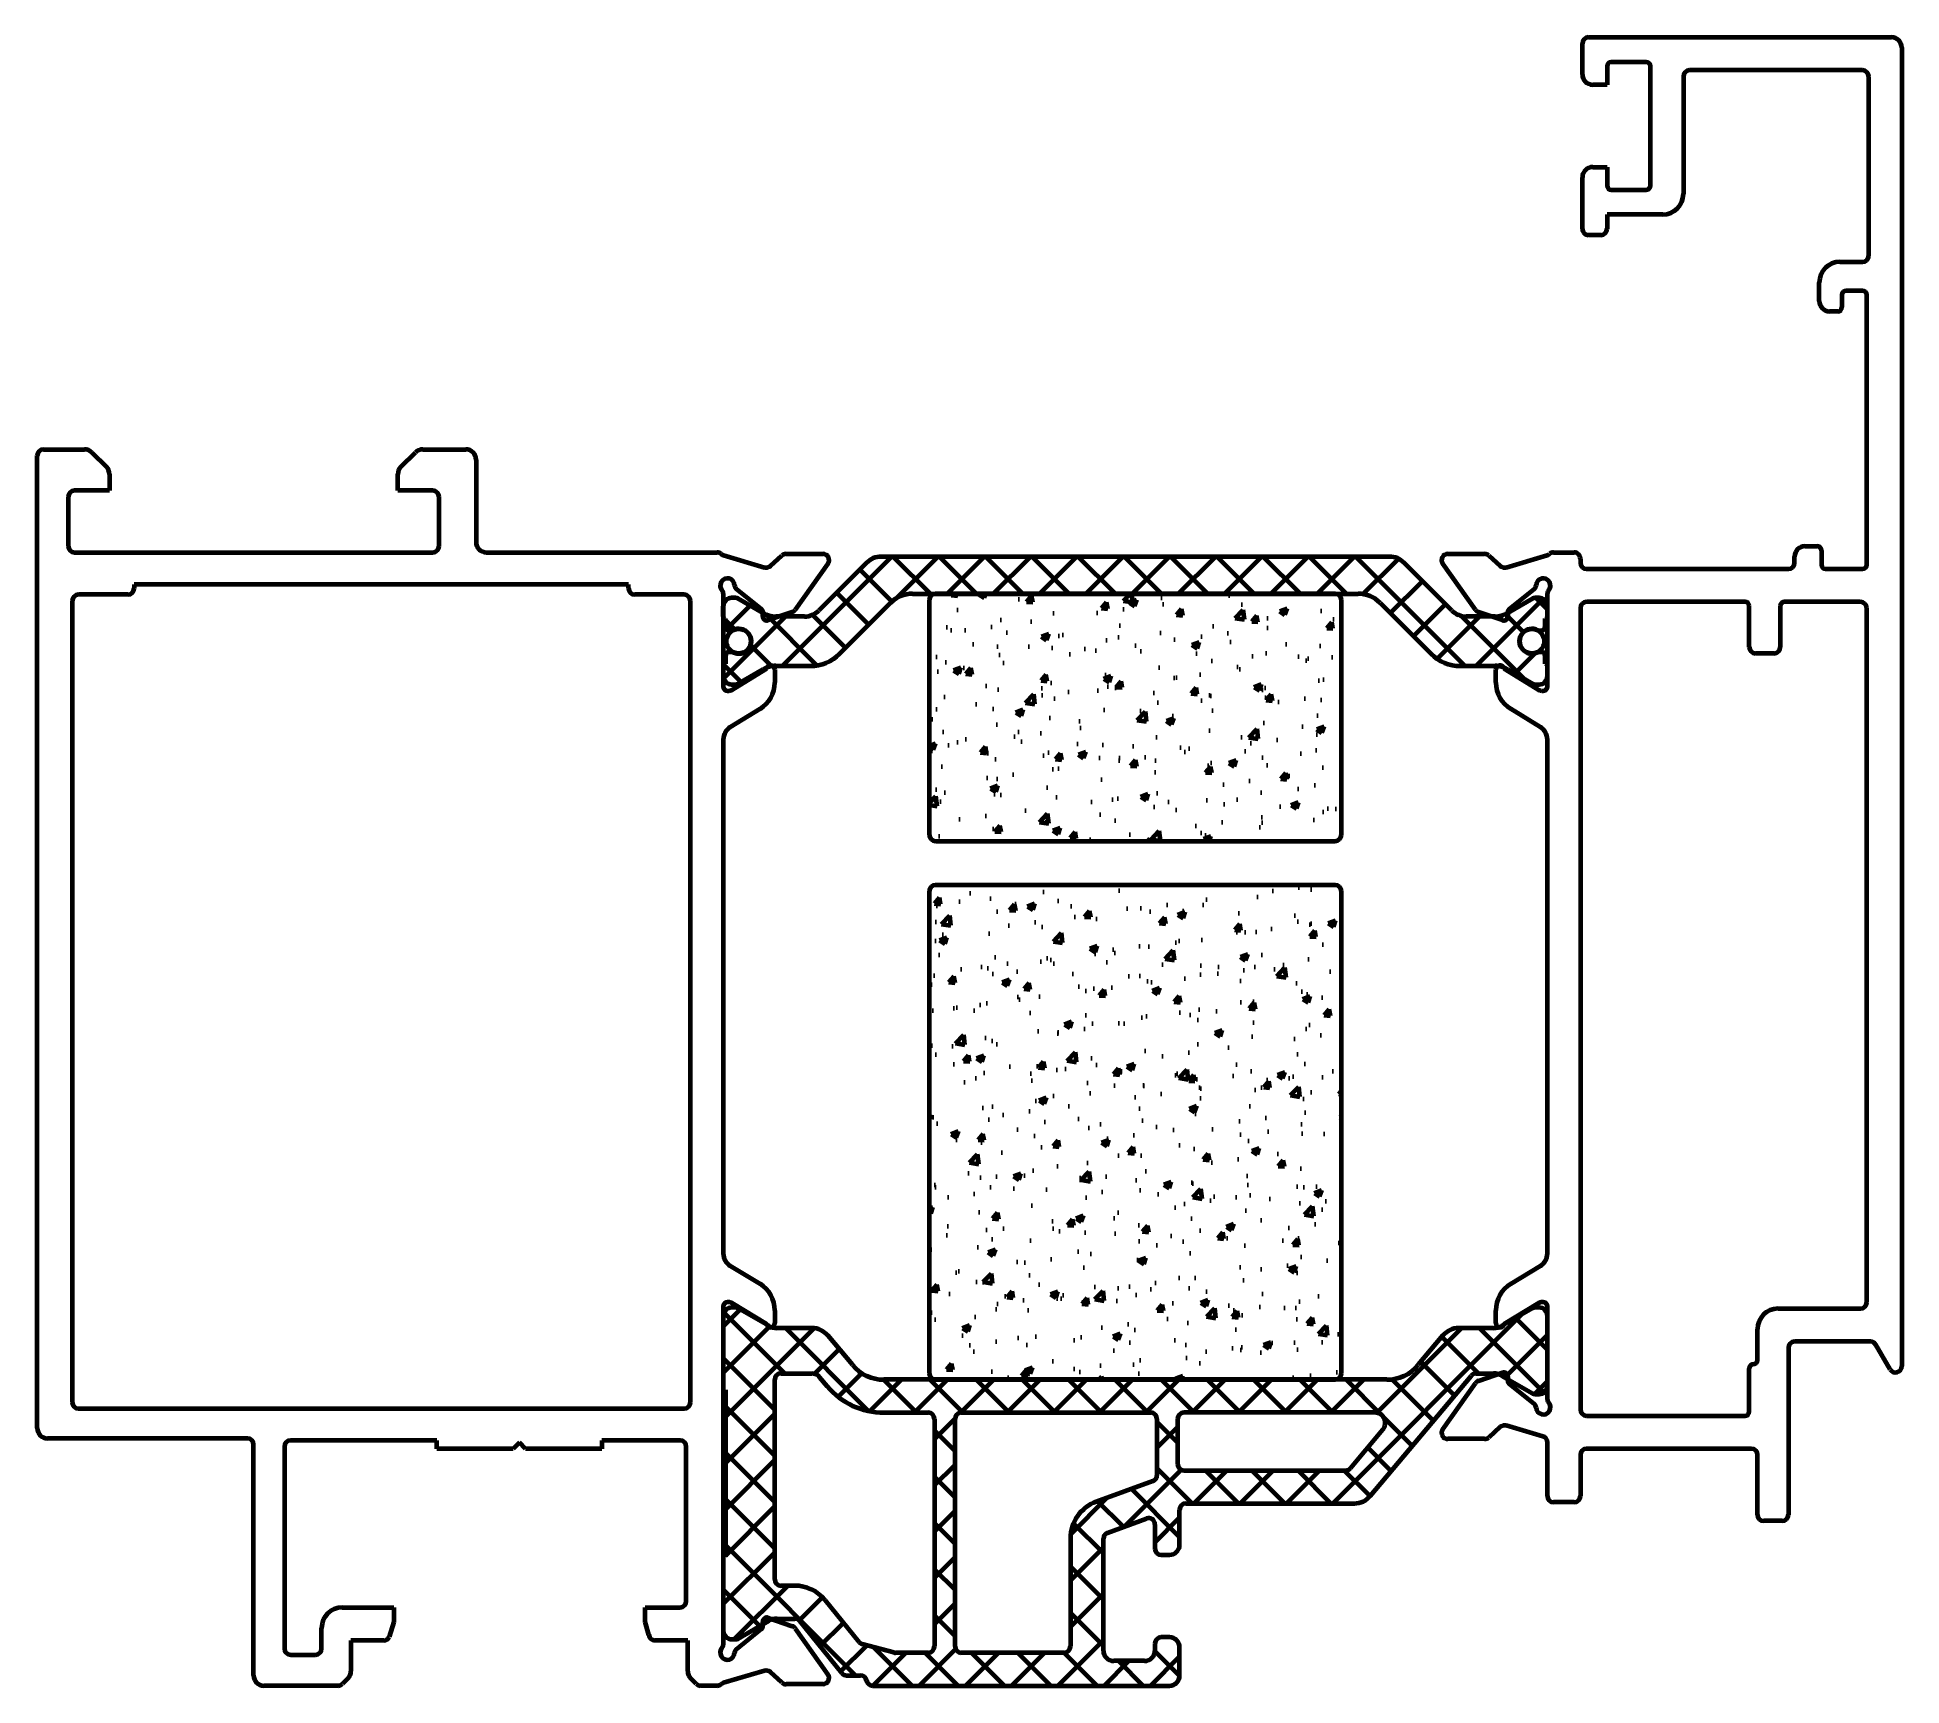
# Model space of a CAD drawing. Header units: millimetres. Extents: x 1249.4 to 1339.9, y 104.6 to 184.6.
import ezdxf

# ---------------------------------------------------------------- set-up
doc = ezdxf.new("R2010")
doc.units = ezdxf.units.MM

msp = doc.modelspace()

# ---------------------------------------------------------------- hatches: boundary and pattern name
at = {"lineweight": 100}
h = msp.add_hatch(dxfattribs=at)
h.set_pattern_fill('ANSI37', color=8, scale=0.5, angle=90, style=0)
h.paths.add_polyline_path([(1315.746, 159.068, 0.198912), (1315.039, 159.361), (1302.703, 159.361), (1290.367, 159.361, 0.198912), (1289.66, 159.068), (1287.346, 156.754, -0.198912), (1286.639, 156.461), (1285.244, 156.461, -0.131652), (1284.644, 156.622), (1283.41, 157.335, 0.131652), (1283.31, 157.361), (1283.103, 157.361, 0.414214), (1282.703, 156.961), (1282.703, 156.461, 0.414214), (1282.803, 156.361), (1282.803, 155.986, 0.499842), (1283.059, 155.794, 0.176375), (1283.195, 155.803, -0.551005), (1284.053, 155.261, -0.548704), (1283.199, 154.718, 0.181898), (1283.059, 154.728, 0.499842), (1282.803, 154.536), (1282.803, 154.161, 0.414214), (1282.703, 154.061), (1282.703, 153.561, 0.414214), (1283.103, 153.161), (1283.31, 153.161, 0.131652), (1283.41, 153.188), (1284.644, 153.901, -0.131652), (1285.244, 154.061), (1286.936, 154.061, 0.198912), (1288.35, 154.647), (1290.825, 157.122, -0.198912), (1291.885, 157.561), (1302.703, 157.561), (1313.52, 157.561, -0.198912), (1314.581, 157.122), (1317.056, 154.647, 0.198912), (1318.47, 154.061), (1320.162, 154.061, -0.131652), (1320.762, 153.901), (1321.996, 153.188, 0.131652), (1322.096, 153.161), (1322.303, 153.161, 0.414214), (1322.703, 153.561), (1322.703, 154.061, 0.414214), (1322.603, 154.161), (1322.603, 154.536, 0.499842), (1322.347, 154.728, 0.181925), (1322.206, 154.718, -1.575631), (1322.21, 155.803, 0.176826), (1322.347, 155.794, 0.499842), (1322.603, 155.986), (1322.603, 156.361, 0.414214), (1322.703, 156.461), (1322.703, 156.961, 0.414214), (1322.303, 157.361), (1322.096, 157.361, 0.131652), (1321.996, 157.335), (1320.762, 156.622, -0.131652), (1320.162, 156.461), (1318.767, 156.461, -0.198912), (1318.06, 156.754)])
h = msp.add_hatch(dxfattribs=at)
h.set_pattern_fill('AR-CONC', color=8, scale=0.02, angle=-1e-14, style=0)
h.paths.add_polyline_path([(1312.703, 157.261, 0.414214), (1312.403, 157.561), (1293.003, 157.561, 0.414214), (1292.703, 157.261), (1292.703, 145.861, 0.414214), (1293.003, 145.561), (1312.403, 145.561, 0.414214), (1312.703, 145.861)])
h = msp.add_hatch(dxfattribs=at)
h.set_pattern_fill('AR-CONC', color=8, scale=0.02, angle=-1e-14, style=0)
h.paths.add_polyline_path([(1312.703, 143.122, 0.414214), (1312.403, 143.422), (1293.003, 143.422, 0.414214), (1292.703, 143.122), (1292.703, 119.722, 0.414214), (1293.003, 119.422), (1312.403, 119.422, 0.414214), (1312.703, 119.722)])
h = msp.add_hatch(dxfattribs=at)
h.set_pattern_fill('ANSI37', color=8, scale=0.5, angle=90, style=0)
edge = h.paths.add_edge_path(flags=16)
edge.add_arc((1301.453, 111.709), 1.9, 110, 180)
edge.add_line((1299.553, 111.709), (1299.553, 106.469))
edge.add_arc((1299.253, 106.469), 0.3, 270, 360, ccw=False)
edge.add_line((1299.253, 106.169), (1294.253, 106.169))
edge.add_arc((1294.253, 106.469), 0.3, 180, 270, ccw=False)
edge.add_line((1293.953, 106.469), (1293.953, 117.522))
edge.add_arc((1294.253, 117.522), 0.3, 90, 180, ccw=False)
edge.add_line((1294.253, 117.822), (1303.453, 117.822))
edge.add_arc((1303.453, 117.522), 0.3, 0, 90, ccw=False)
edge.add_line((1303.753, 117.522), (1303.753, 114.778))
edge.add_arc((1303.453, 114.778), 0.3, 290, 360, ccw=False)
edge.add_line((1303.555, 114.496), (1300.803, 113.494))
edge = h.paths.add_edge_path(flags=16)
edge.add_line((1305.053, 117.822), (1314.336, 117.822))
edge.add_arc((1314.336, 117.322), 0.5, -40, 90, ccw=False)
edge.add_line((1314.719, 117), (1313.146, 115.126))
edge.add_arc((1312.916, 115.319), 0.3, 270, 320, ccw=False)
edge.add_line((1312.916, 115.019), (1305.053, 115.019))
edge.add_arc((1305.053, 115.319), 0.3, 180, 270, ccw=False)
edge.add_line((1304.753, 115.319), (1304.753, 117.522))
edge.add_arc((1305.053, 117.522), 0.3, 90, 180, ccw=False)
edge = h.paths.add_edge_path(flags=16)
edge.add_arc((1290.501, 121.422), 3.6, 220, 270)
edge.add_line((1290.501, 117.822), (1292.653, 117.822))
edge.add_arc((1292.653, 117.522), 0.3, 0, 90, ccw=False)
edge.add_line((1292.953, 117.522), (1292.953, 106.469))
edge.add_arc((1292.653, 106.469), 0.3, -90, 0, ccw=False)
edge.add_line((1292.653, 106.169), (1291.053, 106.169))
edge.add_arc((1291.053, 106.469), 0.3, 255, 270, ccw=False)
edge.add_line((1290.975, 106.179), (1289.448, 106.588))
edge.add_arc((1289.525, 106.878), 0.3, 219.03224, 255, ccw=False)
edge.add_line((1289.292, 106.689), (1287.648, 108.718))
edge.add_arc((1286.172, 107.522), 1.9, 39.03224, 90)
edge.add_line((1286.172, 109.422), (1285.503, 109.422))
edge.add_arc((1285.503, 109.722), 0.3, 180, 270, ccw=False)
edge.add_line((1285.203, 109.722), (1285.203, 119.422))
edge.add_arc((1285.503, 119.422), 0.3, 90, 180, ccw=False)
edge.add_line((1285.503, 119.722), (1286.995, 119.722))
edge.add_arc((1286.995, 119.222), 0.5, 40, 90, ccw=False)
edge.add_line((1287.378, 119.543), (1287.744, 119.108))
edge = h.paths.add_edge_path()
edge.add_line((1304.353, 106.919), (1303.953, 106.919))
edge.add_arc((1303.953, 106.619), 0.3, 90, 180)
edge.add_line((1303.653, 106.619), (1303.653, 106.269))
edge.add_arc((1303.153, 106.269), 0.5, -90, 0, ccw=False)
edge.add_line((1303.153, 105.769), (1301.653, 105.769))
edge.add_arc((1301.653, 106.269), 0.5, 180, 270, ccw=False)
edge.add_line((1301.153, 106.269), (1301.153, 111.709))
edge.add_arc((1301.453, 111.709), 0.3, 110, 180, ccw=False)
edge.add_line((1301.35, 111.991), (1303.25, 112.682))
edge.add_arc((1303.353, 112.4), 0.3, 0, 110, ccw=False)
edge.add_line((1303.653, 112.4), (1303.653, 111.219))
edge.add_arc((1303.953, 111.219), 0.3, 180, 270)
edge.add_line((1303.953, 110.919), (1304.353, 110.919))
edge.add_arc((1304.353, 111.419), 0.5, 270, 359.51293)
edge.add_line((1304.853, 111.415), (1304.853, 113.119))
edge.add_arc((1305.153, 113.119), 0.3, 90, 180, ccw=False)
edge.add_line((1305.153, 113.419), (1313.336, 113.419))
edge.add_arc((1313.336, 114.419), 1, 270, 320)
edge.add_line((1314.102, 113.776), (1319.001, 119.615))
edge.add_arc((1319.231, 119.422), 0.3, 90, 140, ccw=False)
edge.add_line((1319.231, 119.722), (1320.096, 119.722))
edge.add_arc((1320.096, 118.922), 0.8, 60.0003, 90, ccw=False)
edge.add_line((1320.496, 119.615), (1321.996, 118.749))
edge.add_arc((1322.096, 118.922), 0.2, 240.0003, 270)
edge.add_line((1322.096, 118.722), (1322.303, 118.722))
edge.add_arc((1322.303, 119.122), 0.4, 270, 360)
edge.add_line((1322.703, 119.122), (1322.703, 122.522))
edge.add_arc((1322.303, 122.522), 0.4, 0, 90)
edge.add_line((1322.303, 122.922), (1322.096, 122.922))
edge.add_arc((1322.096, 122.722), 0.2, 90, 119.9997)
edge.add_line((1321.996, 122.895), (1320.496, 122.029))
edge.add_arc((1320.096, 122.722), 0.8, 270, 299.9997, ccw=False)
edge.add_line((1320.096, 121.922), (1318.401, 121.922))
edge.add_arc((1318.401, 120.922), 1, 90, 140)
edge.add_line((1317.635, 121.565), (1316.436, 120.136))
edge.add_arc((1314.904, 121.422), 2, 270, 320, ccw=False)
edge.add_line((1314.904, 119.422), (1290.501, 119.422))
edge.add_arc((1290.501, 121.422), 2, 220, 270, ccw=False)
edge.add_line((1288.969, 120.136), (1287.771, 121.565))
edge.add_arc((1287.005, 120.922), 1, 40, 90)
edge.add_line((1287.005, 121.922), (1285.309, 121.922))
edge.add_arc((1285.309, 122.722), 0.8, 240.0003, 270, ccw=False)
edge.add_line((1284.909, 122.029), (1283.409, 122.895))
edge.add_arc((1283.309, 122.722), 0.2, 60.0003, 90)
edge.add_line((1283.309, 122.922), (1283.103, 122.922))
edge.add_arc((1283.103, 122.522), 0.4, 90, 180)
edge.add_line((1282.703, 122.522), (1282.703, 118.922))
edge.add_line((1282.703, 118.922), (1282.803, 118.922))
edge.add_line((1282.803, 118.922), (1282.803, 110.822))
edge.add_line((1282.803, 110.822), (1282.703, 110.822))
edge.add_line((1282.703, 110.822), (1282.703, 107.222))
edge.add_arc((1283.103, 107.222), 0.4, 180, 270)
edge.add_line((1283.103, 106.822), (1283.309, 106.822))
edge.add_arc((1283.309, 107.022), 0.2, 270, 299.9997)
edge.add_line((1283.409, 106.848), (1284.909, 107.714))
edge.add_arc((1285.309, 107.022), 0.8, 90, 119.9997, ccw=False)
edge.add_line((1285.309, 107.822), (1286.172, 107.822))
edge.add_arc((1286.172, 107.522), 0.3, 39.03224, 90, ccw=False)
edge.add_line((1286.405, 107.711), (1288.456, 105.18))
edge.add_arc((1288.689, 105.369), 0.3, 219.03224, 270)
edge.add_line((1288.689, 105.069), (1289.361, 105.069))
edge.add_arc((1289.361, 104.769), 0.3, 9.59407, 90, ccw=False)
edge.add_arc((1289.953, 104.869), 0.3, 189.59407, 270)
edge.add_line((1289.953, 104.569), (1304.353, 104.569))
edge.add_arc((1304.353, 105.069), 0.5, 270, 360)
edge.add_line((1304.853, 105.069), (1304.853, 106.419))
edge.add_arc((1304.353, 106.419), 0.5, 0, 90)

# ---------------------------------------------------------------- linework, layer by layer
at = {"lineweight": 100, "ltscale": 10}
for p, q in [((1324.403, 182.769), (1324.403, 184.269)), ((1324.703, 184.569), (1339.403, 184.569)), ((1339.903, 184.069), (1339.903, 120.069)), ((1325.603, 183.169), (1325.603, 182.269)), ((1327.503, 183.369), (1325.803, 183.369)), ((1327.703, 177.369), (1327.703, 183.169)), ((1338.003, 182.969), (1329.603, 182.969)), ((1325.603, 182.269), (1324.903, 182.269)), ((1329.303, 182.669), (1329.303, 176.969)), ((1338.303, 173.969), (1338.303, 182.669)), ((1324.403, 175.269), (1324.403, 177.769)), ((1324.903, 178.269), (1325.603, 178.269)), ((1325.603, 178.269), (1325.603, 177.369)), ((1325.803, 177.169), (1327.503, 177.169)), ((1328.303, 175.969), (1325.603, 175.969)), ((1325.603, 175.969), (1325.603, 175.269)), ((1325.303, 174.969), (1324.703, 174.969)), ((1336.903, 173.669), (1338.003, 173.669)), ((1335.903, 171.769), (1335.903, 172.669)), ((1337.003, 172.069), (1337.003, 171.469)), ((1338.003, 172.269), (1337.203, 172.269)), ((1338.203, 158.969), (1338.203, 172.069)), ((1336.803, 171.269), (1336.403, 171.269)), ((1249.403, 117.069), (1249.403, 164.269)), ((1249.703, 164.569), (1251.696, 164.569)), ((1252.049, 164.423), (1252.756, 163.715)), ((1267.049, 163.715), (1267.756, 164.423)), ((1268.11, 164.569), (1270.203, 164.569)), ((1270.703, 164.069), (1270.703, 160.069)), ((1252.903, 163.362), (1252.903, 162.569)), ((1266.903, 162.569), (1266.903, 163.362)), ((1250.903, 162.269), (1250.903, 159.869)), ((1252.903, 162.569), (1251.203, 162.569)), ((1268.603, 162.569), (1266.903, 162.569)), ((1268.903, 159.869), (1268.903, 162.269)), ((1251.203, 159.569), (1268.603, 159.569)), ((1271.203, 159.569), (1282.403, 159.569)), ((1282.716, 159.43), (1284.701, 158.845)), ((1284.986, 158.91), (1285.549, 159.417)), ((1285.749, 159.494), (1287.535, 159.494)), ((1317.871, 159.494), (1319.656, 159.494)), ((1319.857, 159.417), (1320.419, 158.91)), ((1320.705, 158.845), (1322.69, 159.43)), ((1323.003, 159.569), (1324.003, 159.569)), ((1334.703, 159.069), (1334.703, 159.369)), ((1335.203, 159.869), (1335.803, 159.869)), ((1336.003, 159.669), (1336.003, 158.969)), ((1287.779, 159.02), (1286.197, 156.785)), ((1319.208, 156.785), (1317.626, 159.02)), ((1324.303, 159.269), (1324.303, 159.069)), ((1324.603, 158.769), (1334.403, 158.769)), ((1336.203, 158.769), (1338.003, 158.769)), ((1253.803, 157.519), (1251.403, 157.519)), ((1278.103, 158.019), (1254.103, 158.019)), ((1254.103, 158.019), (1254.103, 157.819)), ((1278.103, 157.819), (1278.103, 158.019)), ((1280.803, 157.519), (1278.403, 157.519)), ((1282.703, 157.581), (1282.703, 157.581)), ((1282.703, 157.581), (1282.703, 153.058)), ((1284.551, 156.817), (1283.327, 157.806)), ((1322.078, 157.806), (1320.855, 156.817)), ((1322.703, 153.058), (1322.703, 157.581)), ((1251.103, 157.219), (1251.103, 118.319)), ((1281.103, 118.319), (1281.103, 157.219)), ((1284.622, 156.467), (1284.625, 156.658)), ((1286.05, 156.675), (1284.887, 156.275)), ((1320.519, 156.275), (1319.355, 156.675)), ((1320.78, 156.658), (1320.784, 156.467)), ((1324.303, 156.869), (1324.303, 117.969)), ((1332.303, 157.169), (1324.603, 157.169)), ((1332.503, 154.969), (1332.503, 156.969)), ((1334.003, 156.969), (1334.003, 154.969)), ((1337.903, 157.169), (1334.203, 157.169)), ((1338.203, 123.169), (1338.203, 156.869)), ((1283.127, 152.902), (1284.808, 153.928)), ((1285.203, 153.881), (1285.203, 153.254)), ((1320.203, 153.254), (1320.203, 153.881)), ((1320.597, 153.928), (1322.279, 152.902)), ((1333.703, 154.669), (1332.803, 154.669)), ((1282.903, 152.858), (1282.971, 152.858)), ((1322.435, 152.858), (1322.503, 152.858)), ((1284.484, 151.973), (1283.038, 151.091)), ((1322.367, 151.091), (1320.922, 151.973)), ((1282.703, 150.494), (1282.703, 125.544)), ((1322.703, 125.544), (1322.703, 150.494)), ((1283.038, 124.947), (1284.484, 124.065)), ((1320.922, 124.065), (1322.367, 124.947)), ((1282.971, 123.179), (1282.903, 123.179)), ((1284.808, 122.11), (1283.127, 123.136)), ((1322.279, 123.136), (1320.597, 122.11)), ((1322.503, 123.179), (1322.435, 123.179)), ((1282.703, 122.979), (1282.703, 106.557)), ((1285.203, 122.784), (1285.203, 122.157)), ((1320.203, 122.157), (1320.203, 122.784)), ((1322.703, 118.457), (1322.703, 122.979)), ((1333.903, 122.869), (1337.903, 122.869)), ((1332.903, 120.369), (1332.903, 121.869)), ((1334.403, 120.969), (1334.403, 112.869)), ((1338.39, 121.269), (1334.703, 121.269)), ((1339.343, 119.919), (1338.65, 121.119)), ((1319.355, 119.363), (1320.519, 119.763)), ((1320.784, 119.571), (1320.78, 119.38)), ((1332.503, 117.869), (1332.503, 119.969)), ((1332.703, 120.169), (1332.703, 120.169)), ((1317.626, 117.017), (1319.208, 119.253)), ((1320.855, 119.221), (1322.078, 118.232)), ((1251.403, 118.019), (1280.803, 118.019)), ((1324.603, 117.669), (1332.303, 117.669)), ((1320.419, 117.128), (1319.857, 116.621)), ((1322.488, 116.667), (1320.705, 117.193)), ((1259.603, 116.569), (1249.903, 116.569)), ((1259.903, 105.069), (1259.903, 116.269)), ((1261.403, 116.169), (1261.403, 106.369)), ((1268.803, 116.469), (1261.703, 116.469)), ((1268.803, 116.069), (1268.803, 116.469)), ((1272.503, 116.069), (1268.803, 116.069)), ((1272.803, 116.369), (1272.503, 116.069)), ((1273.103, 116.069), (1272.803, 116.369)), ((1276.803, 116.069), (1273.103, 116.069)), ((1280.603, 116.469), (1276.803, 116.469)), ((1276.803, 116.469), (1276.803, 116.069)), ((1280.903, 108.669), (1280.903, 116.169)), ((1319.656, 116.544), (1317.871, 116.544)), ((1322.703, 113.769), (1322.703, 116.379)), ((1332.603, 116.069), (1324.603, 116.069)), ((1324.303, 115.769), (1324.303, 113.769)), ((1332.903, 112.869), (1332.903, 115.769)), ((1324.003, 113.469), (1323.003, 113.469)), ((1334.103, 112.569), (1333.203, 112.569)), ((1264.203, 108.369), (1266.703, 108.369)), ((1266.703, 108.369), (1266.703, 107.669)), ((1278.903, 107.669), (1278.903, 108.369)), ((1278.903, 108.369), (1280.603, 108.369)), ((1284.887, 107.863), (1286.05, 107.463)), ((1263.203, 106.369), (1263.203, 107.369)), ((1266.703, 107.669), (1266.486, 106.935)), ((1279.09, 107.036), (1278.903, 107.669)), ((1283.327, 106.332), (1284.551, 107.321)), ((1284.625, 107.48), (1284.622, 107.671)), ((1286.197, 107.352), (1287.779, 105.117)), ((1261.703, 106.069), (1262.903, 106.069)), ((1266.217, 106.769), (1264.628, 106.769)), ((1264.628, 106.769), (1264.628, 105.276)), ((1280.978, 106.769), (1279.388, 106.769)), ((1280.978, 105.276), (1280.978, 106.769)), ((1284.701, 105.292), (1282.716, 104.707)), ((1285.549, 104.721), (1284.986, 105.228)), ((1264.003, 104.569), (1260.403, 104.569)), ((1264.481, 104.923), (1264.216, 104.657)), ((1281.39, 104.657), (1281.124, 104.922)), ((1282.403, 104.569), (1281.602, 104.569)), ((1287.535, 104.644), (1285.749, 104.644))]:
    msp.add_line(p, q, dxfattribs=at)
at = {"color": 8, "lineweight": 100}
for p, q in [((1302.703, 159.361), (1290.367, 159.361)), ((1315.039, 159.361), (1302.703, 159.361)), ((1289.66, 159.068), (1287.346, 156.754)), ((1318.06, 156.754), (1315.746, 159.068)), ((1291.885, 157.561), (1302.703, 157.561)), ((1312.403, 157.561), (1293.003, 157.561)), ((1302.703, 157.561), (1313.52, 157.561)), ((1282.703, 156.461), (1282.703, 156.961)), ((1283.31, 157.361), (1283.103, 157.361)), ((1284.644, 156.622), (1283.41, 157.335)), ((1288.35, 154.647), (1290.825, 157.122)), ((1292.703, 157.261), (1292.703, 145.861)), ((1312.703, 145.861), (1312.703, 157.261)), ((1314.581, 157.122), (1317.056, 154.647)), ((1321.996, 157.335), (1320.762, 156.622)), ((1322.303, 157.361), (1322.096, 157.361)), ((1322.703, 156.461), (1322.703, 156.961)), ((1282.803, 155.986), (1282.803, 156.361)), ((1283.115, 155.786), (1283.003, 155.786)), ((1286.639, 156.461), (1285.244, 156.461)), ((1320.162, 156.461), (1318.767, 156.461)), ((1322.291, 155.786), (1322.403, 155.786)), ((1322.603, 155.986), (1322.603, 156.361)), ((1282.703, 154.061), (1282.703, 153.561)), ((1282.803, 154.536), (1282.803, 154.161)), ((1283.115, 154.736), (1283.003, 154.736)), ((1283.41, 153.188), (1284.644, 153.901)), ((1285.244, 154.061), (1286.936, 154.061)), ((1318.47, 154.061), (1320.162, 154.061)), ((1320.762, 153.901), (1321.996, 153.188)), ((1322.403, 154.736), (1322.291, 154.736)), ((1322.603, 154.161), (1322.603, 154.536)), ((1322.703, 153.561), (1322.703, 154.061)), ((1283.103, 153.161), (1283.31, 153.161)), ((1322.096, 153.161), (1322.303, 153.161)), ((1293.003, 145.561), (1312.403, 145.561)), ((1292.703, 143.122), (1292.703, 119.722)), ((1312.403, 143.422), (1293.003, 143.422)), ((1312.703, 119.722), (1312.703, 143.122)), ((1282.703, 122.522), (1282.703, 118.922)), ((1283.309, 122.922), (1283.103, 122.922)), ((1284.909, 122.029), (1283.409, 122.895)), ((1321.996, 122.895), (1320.496, 122.029)), ((1322.303, 122.922), (1322.096, 122.922)), ((1322.703, 119.122), (1322.703, 122.522)), ((1287.005, 121.922), (1285.309, 121.922)), ((1288.969, 120.136), (1287.771, 121.565)), ((1317.635, 121.565), (1316.436, 120.136)), ((1320.096, 121.922), (1318.401, 121.922)), ((1285.503, 119.722), (1286.995, 119.722)), ((1287.378, 119.543), (1287.744, 119.108)), ((1314.102, 113.776), (1319.001, 119.615)), ((1319.231, 119.722), (1320.096, 119.722)), ((1320.496, 119.615), (1321.996, 118.749)), ((1282.703, 118.922), (1282.803, 118.922)), ((1282.803, 118.922), (1282.803, 110.822)), ((1285.203, 109.722), (1285.203, 119.422)), ((1314.904, 119.422), (1290.501, 119.422)), ((1293.003, 119.422), (1312.403, 119.422)), ((1322.096, 118.722), (1322.303, 118.722)), ((1290.501, 117.822), (1292.653, 117.822)), ((1294.253, 117.822), (1303.453, 117.822)), ((1314.336, 117.822), (1305.053, 117.822)), ((1292.953, 117.522), (1292.953, 106.469)), ((1293.953, 106.469), (1293.953, 117.522)), ((1303.753, 117.522), (1303.753, 114.778)), ((1304.753, 117.522), (1304.753, 115.319)), ((1313.146, 115.126), (1314.719, 117)), ((1305.053, 115.019), (1312.916, 115.019)), ((1303.555, 114.496), (1300.803, 113.494)), ((1305.153, 113.419), (1313.336, 113.419)), ((1301.35, 111.991), (1303.25, 112.682)), ((1303.653, 112.4), (1303.653, 111.219)), ((1304.853, 111.415), (1304.853, 113.119)), ((1299.553, 111.709), (1299.553, 106.469)), ((1301.153, 106.269), (1301.153, 111.709)), ((1282.803, 110.822), (1282.703, 110.822)), ((1282.703, 110.822), (1282.703, 107.222)), ((1303.953, 110.919), (1304.353, 110.919)), ((1286.172, 109.422), (1285.503, 109.422)), ((1289.292, 106.689), (1287.648, 108.718)), ((1283.409, 106.848), (1284.909, 107.714)), ((1285.309, 107.822), (1286.172, 107.822)), ((1286.405, 107.711), (1288.456, 105.18)), ((1283.103, 106.822), (1283.309, 106.822)), ((1304.353, 106.919), (1303.953, 106.919)), ((1290.975, 106.179), (1289.448, 106.588)), ((1292.653, 106.169), (1291.053, 106.169)), ((1299.253, 106.169), (1294.253, 106.169)), ((1303.653, 106.619), (1303.653, 106.269)), ((1304.853, 105.069), (1304.853, 106.419)), ((1288.689, 105.069), (1289.361, 105.069)), ((1303.153, 105.769), (1301.653, 105.769)), ((1289.953, 104.569), (1304.353, 104.569))]:
    msp.add_line(p, q, dxfattribs=at)
for centre in [(1283.453, 155.261), (1321.953, 155.261)]:
    msp.add_circle(centre, 0.6, dxfattribs=at)
at = {"lineweight": 100, "ltscale": 10}
for centre, radius, start, end in [((1324.703, 184.269), 0.3, 90, 180), ((1339.403, 184.069), 0.5, 360, 90), ((1325.803, 183.169), 0.2, 90, 180), ((1327.503, 183.169), 0.2, 360, 90), ((1329.603, 182.669), 0.3, 90.00063, 180.00063), ((1338.003, 182.669), 0.3, 0, 90), ((1324.903, 182.769), 0.5, 180, 270), ((1324.903, 177.769), 0.5, 90, 180), ((1325.803, 177.369), 0.2, 180, 270), ((1327.503, 177.369), 0.2, 270, 360), ((1328.303, 176.969), 1, 270.00013, 360), ((1324.703, 175.269), 0.3, 180, 270.00012), ((1325.303, 175.269), 0.3, 270.00012, 0), ((1338.003, 173.969), 0.3, 270, 360), ((1336.903, 172.669), 1, 90, 180), ((1337.203, 172.069), 0.2, 90, 180), ((1338.003, 172.069), 0.2, 0, 90), ((1336.403, 171.769), 0.5, 180, 270), ((1336.803, 171.469), 0.2, 270, 360), ((1249.703, 164.269), 0.3, 90, 180), ((1251.696, 164.069), 0.5, 45, 90), ((1268.11, 164.069), 0.5, 90, 135), ((1270.203, 164.069), 0.5, 0, 90), ((1252.403, 163.362), 0.5, 0, 45), ((1267.403, 163.362), 0.5, 135, 180), ((1251.203, 162.269), 0.3, 90, 180), ((1268.603, 162.269), 0.3, 0, 90), ((1251.203, 159.869), 0.3, 180, 270), ((1268.603, 159.869), 0.3, 270, 360), ((1271.203, 160.069), 0.5, 180, 270), ((1282.403, 159.269), 0.3, 48.45809, 90), ((1282.801, 159.718), 0.3, 228.45809, 253.58063), ((1285.749, 159.194), 0.3, 90, 132), ((1287.535, 159.194), 0.3, 324.70877, 90), ((1317.871, 159.194), 0.3, 90, 215.29123), ((1319.656, 159.194), 0.3, 48, 90), ((1322.605, 159.718), 0.3, 286.41937, 311.54262), ((1323.003, 159.269), 0.3, 90, 131.54262), ((1324.003, 159.269), 0.3, 359.99997, 90.00003), ((1335.203, 159.369), 0.5, 90, 180), ((1335.803, 159.669), 0.2, 0, 90), ((1284.785, 159.133), 0.3, 253.58063, 312), ((1320.62, 159.133), 0.3, 228, 286.41937), ((1324.603, 159.069), 0.3, 180, 270), ((1334.403, 159.069), 0.3, 270, 0), ((1336.203, 158.969), 0.2, 180, 270), ((1338.003, 158.969), 0.2, 270, 360), ((1251.403, 157.219), 0.3, 90, 180), ((1253.803, 157.819), 0.3, 270, 0), ((1278.403, 157.819), 0.3, 180, 270), ((1280.803, 157.219), 0.3, 0, 90), ((1282.903, 157.958), 0.35, 0.33668, 223.33968), ((1282.503, 157.581), 0.2, 0.00058, 43.343), ((1283.453, 157.962), 0.2, 180.33501, 231.0594), ((1321.953, 157.962), 0.2, 308.9406, 359.66499), ((1322.503, 157.958), 0.35, 316.66032, 179.66332), ((1322.903, 157.581), 0.2, 136.65789, 180.00031), ((1284.425, 156.662), 0.2, 359, 51.05936), ((1285.953, 156.959), 0.3, 289, 324.70877), ((1319.453, 156.959), 0.3, 215.29123, 251), ((1320.98, 156.662), 0.2, 128.94064, 181), ((1324.603, 156.869), 0.3, 90, 180), ((1332.303, 156.969), 0.2, 360, 90), ((1334.203, 156.969), 0.2, 90, 180), ((1337.903, 156.869), 0.3, 0, 90), ((1284.822, 156.464), 0.2, 179, 289), ((1320.584, 156.464), 0.2, 251, 1), ((1332.803, 154.969), 0.3, 180, 270), ((1333.703, 154.969), 0.3, 270, 0), ((1285.003, 153.881), 0.2, 360, 166.37779), ((1320.403, 153.881), 0.2, 13.62221, 180), ((1282.903, 153.058), 0.2, 180, 270), ((1283.703, 153.254), 1.5, 301.38013, 360), ((1321.703, 153.254), 1.5, 180, 238.61987), ((1322.503, 153.058), 0.2, 270, 360), ((1282.971, 153.158), 0.3, 270, 301.38013), ((1322.435, 153.158), 0.3, 238.61987, 270), ((1283.403, 150.494), 0.7, 121.38013, 180), ((1322.003, 150.494), 0.7, 360, 58.61987), ((1283.403, 125.544), 0.7, 180, 238.61987), ((1322.003, 125.544), 0.7, 301.38013, 0), ((1283.703, 122.784), 1.5, 0, 58.61987), ((1321.703, 122.784), 1.5, 121.38013, 180), ((1282.903, 122.979), 0.2, 90, 180), ((1282.971, 122.879), 0.3, 58.61987, 90), ((1322.435, 122.879), 0.3, 90, 121.38013), ((1322.503, 122.979), 0.2, 0, 90), ((1337.903, 123.169), 0.3, 270, 0), ((1333.903, 121.869), 1, 90, 180), ((1285.003, 122.157), 0.2, 193.62221, 0), ((1320.403, 122.157), 0.2, 180, 346.37779), ((1332.703, 120.369), 0.2, 270, 0), ((1334.703, 120.969), 0.3, 90, 180), ((1338.39, 120.969), 0.3, 30, 90), ((1320.584, 119.574), 0.2, 359, 109), ((1332.703, 119.969), 0.2, 90, 180), ((1339.603, 120.069), 0.3, 210, 360), ((1319.453, 119.079), 0.3, 109, 144.70877), ((1320.98, 119.376), 0.2, 179, 231.05936), ((1251.403, 118.319), 0.3, 180, 270), ((1280.803, 118.319), 0.3, 270, 0), ((1321.953, 118.076), 0.2, 0.33501, 51.0594), ((1322.503, 118.079), 0.35, 180.33668, 43.33968), ((1322.903, 118.457), 0.2, 179.99969, 223.34211), ((1324.603, 117.969), 0.3, 180, 270), ((1332.303, 117.869), 0.2, 270, 0), ((1249.903, 117.069), 0.5, 180, 270), ((1317.871, 116.844), 0.3, 144.70877, 270), ((1320.62, 116.905), 0.3, 73.58063, 132), ((1259.603, 116.269), 0.3, 360, 90), ((1261.703, 116.169), 0.3, 90, 180), ((1280.603, 116.169), 0.3, 360, 90), ((1319.656, 116.844), 0.3, 270, 312), ((1322.403, 116.379), 0.3, 0, 73.58063), ((1324.603, 115.769), 0.3, 90, 180), ((1332.603, 115.769), 0.3, 360, 90), ((1323.003, 113.769), 0.3, 180, 270), ((1324.003, 113.769), 0.3, 270, 0), ((1333.203, 112.869), 0.3, 180, 270), ((1334.103, 112.869), 0.3, 270, 0), ((1280.603, 108.669), 0.3, 270, 0), ((1264.203, 107.369), 1, 90, 180), ((1284.822, 107.674), 0.2, 71, 181), ((1266.217, 107.069), 0.3, 270, 333.43495), ((1279.388, 107.069), 0.3, 186.37937, 270), ((1284.425, 107.476), 0.2, 308.94064, 1), ((1285.953, 107.179), 0.3, 35.29123, 71), ((1261.703, 106.369), 0.3, 180, 270), ((1262.903, 106.369), 0.3, 270, 0), ((1282.903, 106.179), 0.35, 136.66032, 359.66332), ((1282.503, 106.557), 0.2, 316.65789, 0.00031), ((1283.453, 106.176), 0.2, 128.9406, 179.66499), ((1260.403, 105.069), 0.5, 180, 270), ((1264.128, 105.276), 0.5, 315, 0), ((1281.478, 105.276), 0.5, 180, 225), ((1284.785, 105.005), 0.3, 48, 106.41937), ((1287.535, 104.944), 0.3, 270, 35.29123), ((1264.003, 104.869), 0.3, 270, 315), ((1281.602, 104.869), 0.3, 225, 269.99997), ((1282.403, 104.869), 0.3, 269.99997, 311.54192), ((1282.801, 104.42), 0.3, 106.41937, 131.54192), ((1285.749, 104.944), 0.3, 228, 270)]:
    msp.add_arc(centre, radius, start, end, dxfattribs=at)
at = {"color": 8, "lineweight": 100}
for centre, radius, start, end in [((1290.367, 158.361), 1, 90, 135), ((1315.039, 158.361), 1, 45, 90), ((1291.885, 156.061), 1.5, 90, 135), ((1293.003, 157.261), 0.3, 90, 180), ((1312.403, 157.261), 0.3, 0, 90), ((1313.52, 156.061), 1.5, 45, 90), ((1283.103, 156.961), 0.4, 90, 180.00061), ((1283.31, 157.161), 0.2, 60, 90), ((1285.244, 157.661), 1.2, 240, 270), ((1286.639, 157.461), 1, 270, 315), ((1318.767, 157.461), 1, 225, 270), ((1320.162, 157.661), 1.2, 270, 300), ((1322.096, 157.161), 0.2, 90, 120), ((1322.303, 156.961), 0.4, 359.99939, 90), ((1282.803, 156.461), 0.1, 180, 270), ((1283.003, 155.986), 0.2, 180, 270), ((1283.115, 155.986), 0.2, 270, 295.00783), ((1283.453, 155.261), 0.6, 241.04411, 118.95416), ((1321.953, 155.261), 0.6, 61.04584, 298.95589), ((1322.291, 155.986), 0.2, 244.99217, 270), ((1322.403, 155.986), 0.2, 270, 0), ((1322.603, 156.461), 0.1, 270, 360), ((1282.803, 154.061), 0.1, 90, 180), ((1283.003, 154.536), 0.2, 90, 180), ((1283.115, 154.536), 0.2, 64.99217, 90), ((1285.244, 152.861), 1.2, 90, 120), ((1286.936, 156.061), 2, 270, 315), ((1318.47, 156.061), 2, 225, 270), ((1320.162, 152.861), 1.2, 60, 90), ((1322.291, 154.536), 0.2, 90, 115.00783), ((1322.403, 154.536), 0.2, 360, 90), ((1322.603, 154.061), 0.1, 0, 90), ((1283.103, 153.561), 0.4, 180, 270), ((1283.31, 153.361), 0.2, 270, 300), ((1322.096, 153.361), 0.2, 240, 270), ((1322.303, 153.561), 0.4, 270, 360), ((1293.003, 145.861), 0.3, 180, 270), ((1312.403, 145.861), 0.3, 270, 360), ((1293.003, 143.122), 0.3, 90, 180), ((1312.403, 143.122), 0.3, 360, 90), ((1283.103, 122.522), 0.4, 90, 180), ((1283.309, 122.722), 0.2, 60.0003, 90), ((1322.096, 122.722), 0.2, 90, 119.9997), ((1322.303, 122.522), 0.4, 0, 90), ((1285.309, 122.722), 0.8, 240.0003, 270), ((1287.005, 120.922), 1, 40, 90), ((1318.401, 120.922), 1, 90, 140), ((1320.096, 122.722), 0.8, 270, 299.9997), ((1285.503, 119.422), 0.3, 90, 180), ((1286.995, 119.222), 0.5, 40, 90), ((1290.501, 121.422), 2, 220, 270), ((1293.003, 119.722), 0.3, 180, 270), ((1312.403, 119.722), 0.3, 270, 0), ((1314.904, 121.422), 2, 270, 320), ((1319.231, 119.422), 0.3, 90, 140), ((1320.096, 118.922), 0.8, 60.0003, 90), ((1290.501, 121.422), 3.6, 220, 270), ((1322.096, 118.922), 0.2, 240.0003, 270), ((1322.303, 119.122), 0.4, 270, 0), ((1292.653, 117.522), 0.3, 0, 90), ((1294.253, 117.522), 0.3, 90, 180), ((1303.453, 117.522), 0.3, 360, 90), ((1305.053, 117.522), 0.3, 90, 180), ((1314.336, 117.322), 0.5, 320, 90), ((1305.053, 115.319), 0.3, 180, 270), ((1312.916, 115.319), 0.3, 270, 320), ((1303.453, 114.778), 0.3, 290, 360), ((1301.453, 111.709), 1.9, 110, 180), ((1305.153, 113.119), 0.3, 90, 180), ((1313.336, 114.419), 1, 270, 320), ((1303.353, 112.4), 0.3, 360, 110), ((1301.453, 111.709), 0.3, 110, 180), ((1304.353, 111.419), 0.5, 270, 359.51293), ((1303.953, 111.219), 0.3, 180, 270), ((1285.503, 109.722), 0.3, 180, 270), ((1286.172, 107.522), 1.9, 39.03224, 90), ((1285.309, 107.022), 0.8, 90, 119.9997), ((1286.172, 107.522), 0.3, 39.03224, 90), ((1283.103, 107.222), 0.4, 180, 270), ((1283.309, 107.022), 0.2, 270, 299.9997), ((1303.953, 106.619), 0.3, 90, 180), ((1304.353, 106.419), 0.5, 360, 90), ((1289.525, 106.878), 0.3, 219.03224, 255), ((1291.053, 106.469), 0.3, 255, 270), ((1292.653, 106.469), 0.3, 270, 0), ((1294.253, 106.469), 0.3, 180, 270), ((1299.253, 106.469), 0.3, 270, 360), ((1301.653, 106.269), 0.5, 180, 270), ((1303.153, 106.269), 0.5, 270, 0), ((1288.689, 105.369), 0.3, 219.03224, 270), ((1289.361, 104.769), 0.3, 9.59407, 90), ((1304.353, 105.069), 0.5, 270, 0), ((1289.953, 104.869), 0.3, 189.59407, 270)]:
    msp.add_arc(centre, radius, start, end, dxfattribs=at)

doc.saveas('drawing.dxf')
